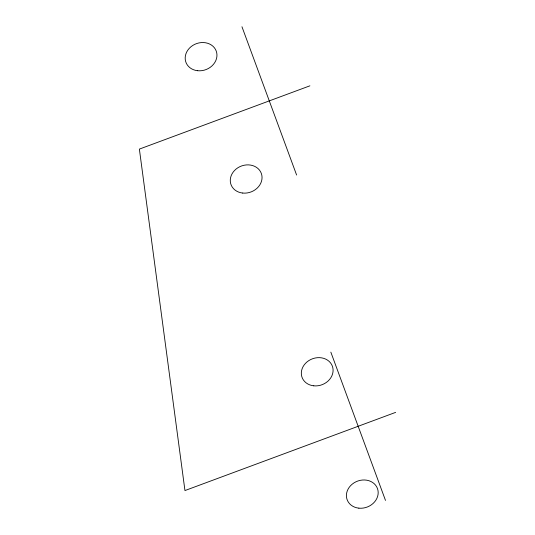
<?xml version="1.0" encoding="UTF-8"?>
<svg xmlns="http://www.w3.org/2000/svg" width="535" height="535" viewBox="0 0 535 535"><rect width="100%" height="100%" fill="white"/><g stroke="black" fill="none" stroke-linecap="round" stroke-linejoin="round"><path stroke-width="0.8" d="M309.885 85.827L139.374 149.098L184.95 490.555L395.626 412.378M241.96 26.75L296.611 175.032M330.837 352.137L385.494 500.419M197.629 70.72A16.164 13.83 -20.7 0 0 216.227 51.046A16.164 13.83 -20.7 0 0 189.35 48.25A16.164 13.83 -20.7 0 0 197.629 70.72M242.723 193.055A16.164 13.83 -20.7 0 0 261.314 173.38A16.164 13.83 -20.7 0 0 234.437 170.585A16.164 13.83 -20.7 0 0 242.723 193.055M313.771 385.822A16.164 13.83 -20.7 0 0 332.362 366.154A16.164 13.83 -20.7 0 0 305.485 363.352A16.164 13.83 -20.7 0 0 313.771 385.822M358.858 508.163A16.164 13.83 -20.7 0 0 377.449 488.488A16.164 13.83 -20.7 0 0 350.572 485.686A16.164 13.83 -20.7 0 0 358.858 508.163"/></g></svg>
